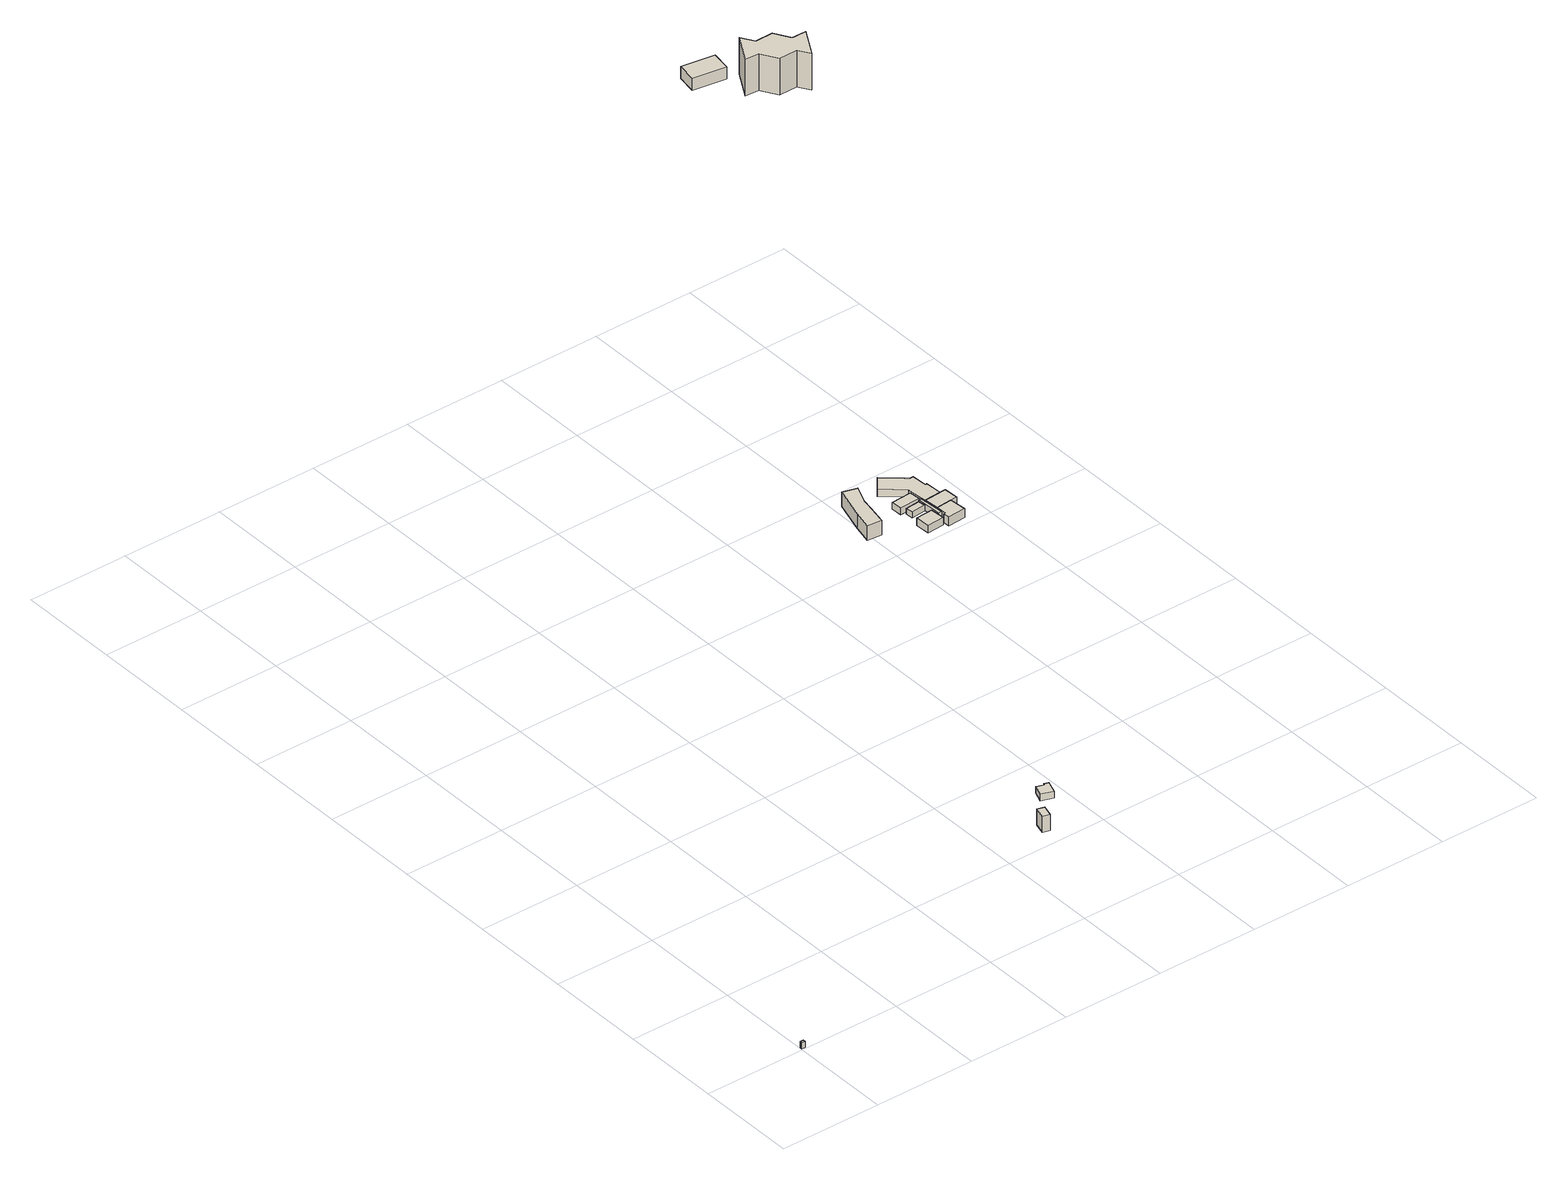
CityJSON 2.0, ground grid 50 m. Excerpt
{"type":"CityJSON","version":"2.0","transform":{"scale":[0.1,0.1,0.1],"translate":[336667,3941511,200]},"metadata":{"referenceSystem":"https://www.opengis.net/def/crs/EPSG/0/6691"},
"CityObjects":{
"building1":{"type":"Building","attributes":{"BuildingIDAttribute.prefecture":"14","BuildingIDAttribute.city":"14151","BuildingDetailAttribute.surveyYear":2015,"BuildingLandSlideRiskAttribute.description":"1","BuildingLandSlideRiskAttribute.areaType":"1"},"geometry":[{"type":"Solid","lod":"1","boundaries":[[[[0,1,2,3]],[[2,4,5,3]],[[1,6,4,2]],[[0,7,6,1]],[[3,5,7,0]],[[4,6,7,5]]]]}]},
"building2":{"type":"Building","attributes":{"measuredHeight":9.7,"BuildingIDAttribute.prefecture":"14","BuildingIDAttribute.city":"14151","BuildingDetailAttribute.surveyYear":2015,"BuildingLandSlideRiskAttribute.description":"1","BuildingLandSlideRiskAttribute.areaType":"1"},"geometry":[{"type":"Solid","lod":"1","boundaries":[[[[8,9,10,11]],[[10,12,13,11]],[[9,14,12,10]],[[8,15,14,9]],[[11,13,15,8]],[[12,14,15,13]]]]}]},
"building3":{"type":"Building","attributes":{"measuredHeight":3.6,"BuildingIDAttribute.prefecture":"14","BuildingIDAttribute.city":"14151","BuildingDetailAttribute.surveyYear":2015,"BuildingLandSlideRiskAttribute.description":"1","BuildingLandSlideRiskAttribute.areaType":"1"},"geometry":[{"type":"Solid","lod":"1","boundaries":[[[[16,17,18,19,20,21]],[[20,22,23,21]],[[19,24,22,20]],[[18,25,24,19]],[[17,26,25,18]],[[16,27,26,17]],[[21,23,27,16]],[[22,24,25,26,27,23]]]]}]},
"building4":{"type":"Building","attributes":{"measuredHeight":7.9,"BuildingIDAttribute.prefecture":"14","BuildingIDAttribute.city":"14151","BuildingDetailAttribute.surveyYear":2015},"geometry":[{"type":"Solid","lod":"1","boundaries":[[[[28,29,30,31,32,33,34]],[[33,35,36,34]],[[32,37,35,33]],[[31,38,37,32]],[[30,39,38,31]],[[29,40,39,30]],[[28,41,40,29]],[[34,36,41,28]],[[35,37,38,39,40,41,36]]]]}]},
"building5":{"type":"Building","attributes":{"measuredHeight":4.4,"BuildingIDAttribute.prefecture":"14","BuildingIDAttribute.city":"14151","BuildingDetailAttribute.surveyYear":2015},"geometry":[{"type":"Solid","lod":"1","boundaries":[[[[42,43,44,45]],[[44,46,47,45]],[[43,48,46,44]],[[42,49,48,43]],[[45,47,49,42]],[[46,48,49,47]]]]}]},
"building6":{"type":"Building","attributes":{"BuildingIDAttribute.prefecture":"14","BuildingIDAttribute.city":"14151","BuildingDetailAttribute.surveyYear":2015},"geometry":[{"type":"Solid","lod":"1","boundaries":[[[[50,51,52,53]],[[52,54,55,53]],[[51,56,54,52]],[[50,57,56,51]],[[53,55,57,50]],[[54,56,57,55]]]]}]},
"building7":{"type":"Building","attributes":{"measuredHeight":4.7,"BuildingIDAttribute.prefecture":"14","BuildingIDAttribute.city":"14151","BuildingDetailAttribute.surveyYear":2015},"geometry":[{"type":"Solid","lod":"1","boundaries":[[[[58,59,60,61]],[[60,62,63,61]],[[59,64,62,60]],[[58,65,64,59]],[[61,63,65,58]],[[62,64,65,63]]]]}]},
"building8":{"type":"Building","attributes":{"measuredHeight":3.7,"BuildingIDAttribute.prefecture":"14","BuildingIDAttribute.city":"14151","BuildingDetailAttribute.surveyYear":2015},"geometry":[{"type":"Solid","lod":"1","boundaries":[[[[66,67,68,69]],[[68,70,71,69]],[[67,72,70,68]],[[66,73,72,67]],[[69,71,73,66]],[[70,72,73,71]]]]}]},
"building9":{"type":"Building","attributes":{"measuredHeight":4.7,"BuildingIDAttribute.prefecture":"14","BuildingIDAttribute.city":"14151","BuildingDetailAttribute.surveyYear":2015},"geometry":[{"type":"Solid","lod":"1","boundaries":[[[[74,75,76,77,78,79,80]],[[79,81,82,80]],[[78,83,81,79]],[[77,84,83,78]],[[76,85,84,77]],[[75,86,85,76]],[[74,87,86,75]],[[80,82,87,74]],[[81,83,84,85,86,87,82]]]]}]},
"building10":{"type":"Building","attributes":{"usage":"402","measuredHeight":4.2,"storeysAboveGround":1,"BuildingIDAttribute.prefecture":"14","BuildingIDAttribute.city":"14151","BuildingDetailAttribute.totalFloorArea":354.31,"BuildingDetailAttribute.buildingFootprintArea":354.31,"BuildingDetailAttribute.buildingStructureType":"610","BuildingDetailAttribute.buildingStructureOrgType":"2","BuildingDetailAttribute.orgUsage":"102","BuildingDetailAttribute.surveyYear":2015},"geometry":[{"type":"Solid","lod":"1","boundaries":[[[[88,89,90,91,92,93,94,95,96,97]],[[96,98,99,97]],[[95,100,98,96]],[[94,101,100,95]],[[93,102,101,94]],[[92,103,102,93]],[[91,104,103,92]],[[90,105,104,91]],[[89,106,105,90]],[[88,107,106,89]],[[97,99,107,88]],[[98,100,101,102,103,104,105,106,107,99]]]]}]},
"building11":{"type":"Building","attributes":{"measuredHeight":5.7,"BuildingIDAttribute.prefecture":"14","BuildingIDAttribute.city":"14151","BuildingDetailAttribute.surveyYear":2015},"geometry":[{"type":"Solid","lod":"1","boundaries":[[[[108,109,110,111,112]],[[111,113,114,112]],[[110,115,113,111]],[[109,116,115,110]],[[108,117,116,109]],[[112,114,117,108]],[[113,115,116,117,114]]]]}]},
"building12":{"type":"Building","attributes":{"measuredHeight":7.4,"BuildingIDAttribute.prefecture":"14","BuildingIDAttribute.city":"14151","BuildingDetailAttribute.surveyYear":2015},"geometry":[{"type":"Solid","lod":"1","boundaries":[[[[118,119,120,121]],[[120,122,123,121]],[[119,124,122,120]],[[118,125,124,119]],[[121,123,125,118]],[[122,124,125,123]]]]}]},
"building13":{"type":"Building","attributes":{"measuredHeight":19.9,"BuildingIDAttribute.prefecture":"14","BuildingIDAttribute.city":"14151","BuildingDetailAttribute.surveyYear":2015},"geometry":[{"type":"Solid","lod":"1","boundaries":[[[[126,127,128,129,130,131,132,133,134,135]],[[134,136,137,135]],[[133,138,136,134]],[[132,139,138,133]],[[131,140,139,132]],[[130,141,140,131]],[[129,142,141,130]],[[128,143,142,129]],[[127,144,143,128]],[[126,145,144,127]],[[135,137,145,126]],[[136,138,139,140,141,142,143,144,145,137]]]]}]}
},
"vertices":[
[23,20,3],[23,8,3],[6,9,3],[6,20,3],[6,9,33],[6,20,33],[23,8,33],[23,20,33],
[1379,76,465],[1345,86,465],[1361,142,465],[1395,132,465],[1361,142,546],[1395,132,546],[1345,86,546],[1379,76,546],
[1505,274,497],[1508,281,497],[1530,273,497],[1508,210,497],[1451,231,497],[1470,286,497],[1451,231,531],[1470,286,531],[1508,210,531],[1530,273,531],[1508,281,531],[1505,274,531],
[1738,1807,876],[1785,1970,876],[1855,1950,876],[1819,1863,876],[1809,1807,876],[1789,1707,876],[1717,1714,876],[1789,1707,949],[1717,1714,949],[1809,1807,949],[1819,1863,949],[1855,1950,949],[1785,1970,949],[1738,1807,949],
[2001,1643,904],[2006,1572,904],[1923,1566,904],[1918,1638,904],[1923,1566,944],[1918,1638,944],[2006,1572,944],[2001,1643,944],
[2009,1738,900],[2012,1703,900],[1941,1697,900],[1939,1733,900],[1941,1697,930],[1939,1733,930],[2012,1703,930],[2009,1738,930],
[2017,1805,900],[2021,1751,900],[1918,1744,900],[1915,1798,900],[1918,1744,934],[1915,1798,934],[2021,1751,934],[2017,1805,934],
[2012,1742,901],[2027,1743,901],[2036,1620,901],[2021,1619,901],[2036,1620,934],[2021,1619,934],[2027,1743,934],[2012,1742,934],
[2118,1569,895],[2029,1563,895],[2027,1595,895],[2037,1596,895],[2036,1620,895],[2034,1647,895],[2112,1653,895],[2034,1647,940],[2112,1653,940],[2036,1620,940],[2037,1596,940],[2027,1595,940],[2029,1563,940],[2118,1569,940],
[1975,1970,900],[2078,1882,900],[2095,1883,900],[2100,1807,900],[2108,1808,900],[2114,1725,900],[2029,1719,900],[2027,1743,900],[2021,1822,900],[1923,1906,900],[2021,1822,938],[1923,1906,938],[2027,1743,938],[2029,1719,938],[2114,1725,938],[2108,1808,938],[2100,1807,938],[2095,1883,938],[2078,1882,938],[1975,1970,938],
[2034,1647,899],[2029,1719,899],[2114,1725,899],[2140,1727,899],[2145,1655,899],[2140,1727,939],[2145,1655,939],[2114,1725,939],[2029,1719,939],[2034,1647,939],
[2573,3948,1538],[2588,4045,1538],[2751,4020,1538],[2736,3923,1538],[2751,4020,1600],[2736,3923,1600],[2588,4045,1600],[2573,3948,1600],
[3038,3777,1541],[2959,3637,1541],[2924,3694,1541],[2832,3693,1541],[2785,3772,1541],[2716,3777,1541],[2795,3916,1541],[2834,3853,1541],[2922,3854,1541],[2967,3777,1541],[2922,3854,1727],[2967,3777,1727],[2834,3853,1727],[2795,3916,1727],[2716,3777,1727],[2785,3772,1727],[2832,3693,1727],[2924,3694,1727],[2959,3637,1727],[3038,3777,1727]
]}
